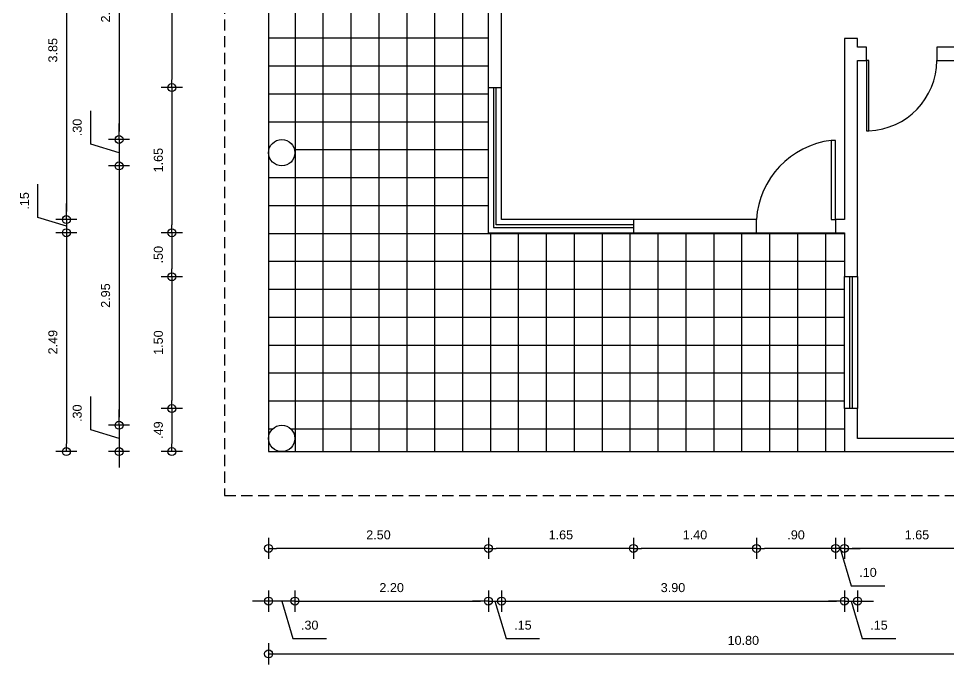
# Model space of a CAD drawing. Header units: millimetres. Extents: x -925 to 15138, y -9982 to 4708.
# Drawn here: x -925 to 9651, y -9982 to -2637 of the extents above; entities that cross this region are included whole.
import ezdxf

# ---------------------------------------------------------------- set-up
doc = ezdxf.new("R2010")
doc.units = ezdxf.units.MM
doc.header["$LTSCALE"] = 5
doc.linetypes.add('DASHEDX2', pattern=[38.1, 25.4, -12.7])
for name, color, linetype in [('coberta', 7, 'DASHEDX2'), ('coluna', 7, 'Continuous'), ('dimensoes', 7, 'Continuous'), ('janela baixa', 7, 'Continuous'), ('parede baixa', 7, 'Continuous'), ('paredes', 7, 'Continuous'), ('piso', 7, 'Continuous'), ('portas', 7, 'Continuous')]:
    doc.layers.add(name, color=color, linetype=linetype)
doc.styles.get("Standard").update_dxf_attribs({"font": 'Arial.ttf'})
doc.dimstyles.new('ISO-25', dxfattribs={"dimtxt": 102.5, "dimasz": 90.5, "dimexe": 120, "dimexo": 0.625, "dimgap": 100.625, "dimtad": 1, "dimlfac": 0.001, "dimzin": 4, "dimdsep": 46, "dimtxsty": 'Standard', "dimblk": 'ORIGIN', "dimblk1": 'ORIGIN', "dimblk2": 'ORIGIN', "dimcen": 2.5, "dimazin": 0, "dimtfac": 1, "dimtmove": 0, "dimatfit": 3, "dimldrblk": 'ORIGIN', "dimfxl": 120, "dimfxlon": 1, "dimarcsym": 0})

# ---------------------------------------------------------------- blocks, each defined once
blk = doc.blocks.new('_Origin')
at = {"color": 0, "linetype": 'ByBlock', "lineweight": -2}
blk.add_line((0, 0), (-1, 0), dxfattribs=at)
blk.add_circle((0, 0), 0.5, dxfattribs=at)
blk = doc.blocks.new('*D1')
at = {"layer": 'Defpoints', "color": 0, "transparency": 16777216}
for p in [(1918, -912), (12718, -3112), (12718, -9862)]:
    blk.add_point(p, dxfattribs=at)
at = {"layer": 'dimensoes', "color": 0, "lineweight": -2, "transparency": 16777216}
for p, q in [((1918, -9742), (1918, -9982)), ((12718, -9742), (12718, -9982)), ((2008, -9862), (12627, -9862))]:
    blk.add_line(p, q, dxfattribs=at)
at = {"layer": 'dimensoes', "color": 0, "lineweight": -2, "transparency": 16777216, "xscale": 90.5, "yscale": 90.5, "zscale": 90.5, "rotation": 180}
blk.add_blockref('_Origin', (1918, -9862), dxfattribs=at)
at = {"layer": 'dimensoes', "color": 0, "lineweight": -2, "transparency": 16777216, "xscale": 90.5, "yscale": 90.5, "zscale": 90.5}
blk.add_blockref('_Origin', (12718, -9862), dxfattribs=at)
at = {"layer": 'dimensoes', "color": 0, "transparency": 16777216, "insert": (7318, -9709), "char_height": 102.5, "attachment_point": 5}
blk.add_mtext('10.80', dxfattribs=at)
blk = doc.blocks.new('*D6')
at = {"layer": 'Defpoints', "color": 0, "transparency": 16777216}
for p in [(8468, -7562), (10118, -7562), (8468, -8662)]:
    blk.add_point(p, dxfattribs=at)
at = {"layer": 'dimensoes', "color": 0, "lineweight": -2, "transparency": 16777216}
for p, q in [((8468, -8542), (8468, -8782)), ((10118, -8542), (10118, -8782)), ((10027, -8662), (8558, -8662))]:
    blk.add_line(p, q, dxfattribs=at)
at = {"layer": 'dimensoes', "color": 0, "lineweight": -2, "transparency": 16777216, "xscale": 90.5, "yscale": 90.5, "zscale": 90.5, "rotation": 180}
blk.add_blockref('_Origin', (8468, -8662), dxfattribs=at)
at = {"layer": 'dimensoes', "color": 0, "lineweight": -2, "transparency": 16777216, "xscale": 90.5, "yscale": 90.5, "zscale": 90.5}
blk.add_blockref('_Origin', (10118, -8662), dxfattribs=at)
at = {"layer": 'dimensoes', "color": 0, "transparency": 16777216, "insert": (9293, -8509), "char_height": 102.5, "attachment_point": 5}
blk.add_mtext('1.65', dxfattribs=at)
blk = doc.blocks.new('*D7')
at = {"layer": 'Defpoints', "color": 0, "transparency": 16777216}
for p in [(8368, -5072), (8468, -7562), (8368, -8662)]:
    blk.add_point(p, dxfattribs=at)
at = {"layer": 'dimensoes', "color": 0, "lineweight": -2, "transparency": 16777216}
for p, q in [((8368, -8542), (8368, -8782)), ((8468, -8542), (8468, -8782)), ((8277, -8662), (8187, -8662)), ((8468, -8662), (8368, -8662)), ((8468, -8662), (8368, -8662)), ((8418, -8662), (8546, -9089)), ((8558, -8662), (8649, -8662)), ((8546, -9089), (8926, -9089))]:
    blk.add_line(p, q, dxfattribs=at)
at = {"layer": 'dimensoes', "color": 0, "lineweight": -2, "transparency": 16777216, "xscale": 90.5, "yscale": 90.5, "zscale": 90.5}
blk.add_blockref('_Origin', (8368, -8662), dxfattribs=at)
at = {"layer": 'dimensoes', "color": 0, "lineweight": -2, "transparency": 16777216, "xscale": 90.5, "yscale": 90.5, "zscale": 90.5, "rotation": 180}
blk.add_blockref('_Origin', (8468, -8662), dxfattribs=at)
at = {"layer": 'dimensoes', "color": 0, "transparency": 16777216, "insert": (8736, -8936), "char_height": 102.5, "attachment_point": 5}
blk.add_mtext('.10', dxfattribs=at)
blk = doc.blocks.new('*D8')
at = {"layer": 'Defpoints', "color": 0, "transparency": 16777216}
for p in [(7468, -5072), (8368, -5072), (7468, -8662)]:
    blk.add_point(p, dxfattribs=at)
at = {"layer": 'dimensoes', "color": 0, "lineweight": -2, "transparency": 16777216}
for p, q in [((7468, -8542), (7468, -8782)), ((8368, -8542), (8368, -8782)), ((8277, -8662), (7558, -8662))]:
    blk.add_line(p, q, dxfattribs=at)
at = {"layer": 'dimensoes', "color": 0, "lineweight": -2, "transparency": 16777216, "xscale": 90.5, "yscale": 90.5, "zscale": 90.5, "rotation": 180}
blk.add_blockref('_Origin', (7468, -8662), dxfattribs=at)
at = {"layer": 'dimensoes', "color": 0, "lineweight": -2, "transparency": 16777216, "xscale": 90.5, "yscale": 90.5, "zscale": 90.5}
blk.add_blockref('_Origin', (8368, -8662), dxfattribs=at)
at = {"layer": 'dimensoes', "color": 0, "transparency": 16777216, "insert": (7918, -8509), "char_height": 102.5, "attachment_point": 5}
blk.add_mtext('.90', dxfattribs=at)
blk = doc.blocks.new('*D9')
at = {"layer": 'Defpoints', "color": 0, "transparency": 16777216}
for p in [(6068, -5072), (7468, -5072), (6068, -8662)]:
    blk.add_point(p, dxfattribs=at)
at = {"layer": 'dimensoes', "color": 0, "lineweight": -2, "transparency": 16777216}
for p, q in [((6068, -8542), (6068, -8782)), ((7468, -8542), (7468, -8782)), ((7377, -8662), (6158, -8662))]:
    blk.add_line(p, q, dxfattribs=at)
at = {"layer": 'dimensoes', "color": 0, "lineweight": -2, "transparency": 16777216, "xscale": 90.5, "yscale": 90.5, "zscale": 90.5, "rotation": 180}
blk.add_blockref('_Origin', (6068, -8662), dxfattribs=at)
at = {"layer": 'dimensoes', "color": 0, "lineweight": -2, "transparency": 16777216, "xscale": 90.5, "yscale": 90.5, "zscale": 90.5}
blk.add_blockref('_Origin', (7468, -8662), dxfattribs=at)
at = {"layer": 'dimensoes', "color": 0, "transparency": 16777216, "insert": (6768, -8509), "char_height": 102.5, "attachment_point": 5}
blk.add_mtext('1.40', dxfattribs=at)
blk = doc.blocks.new('*D10')
at = {"layer": 'Defpoints', "color": 0, "transparency": 16777216}
for p in [(4418, -5072), (6068, -5072), (4418, -8662)]:
    blk.add_point(p, dxfattribs=at)
at = {"layer": 'dimensoes', "color": 0, "lineweight": -2, "transparency": 16777216}
for p, q in [((4418, -8542), (4418, -8782)), ((6068, -8542), (6068, -8782)), ((5977, -8662), (4508, -8662))]:
    blk.add_line(p, q, dxfattribs=at)
at = {"layer": 'dimensoes', "color": 0, "lineweight": -2, "transparency": 16777216, "xscale": 90.5, "yscale": 90.5, "zscale": 90.5, "rotation": 180}
blk.add_blockref('_Origin', (4418, -8662), dxfattribs=at)
at = {"layer": 'dimensoes', "color": 0, "lineweight": -2, "transparency": 16777216, "xscale": 90.5, "yscale": 90.5, "zscale": 90.5}
blk.add_blockref('_Origin', (6068, -8662), dxfattribs=at)
at = {"layer": 'dimensoes', "color": 0, "transparency": 16777216, "insert": (5243, -8509), "char_height": 102.5, "attachment_point": 5}
blk.add_mtext('1.65', dxfattribs=at)
blk = doc.blocks.new('*D11')
at = {"layer": 'Defpoints', "color": 0, "transparency": 16777216}
for p in [(1918, -912), (4418, -5072), (1918, -8662)]:
    blk.add_point(p, dxfattribs=at)
at = {"layer": 'dimensoes', "color": 0, "lineweight": -2, "transparency": 16777216}
for p, q in [((1918, -8542), (1918, -8782)), ((4418, -8542), (4418, -8782)), ((4327, -8662), (2008, -8662))]:
    blk.add_line(p, q, dxfattribs=at)
at = {"layer": 'dimensoes', "color": 0, "lineweight": -2, "transparency": 16777216, "xscale": 90.5, "yscale": 90.5, "zscale": 90.5, "rotation": 180}
blk.add_blockref('_Origin', (1918, -8662), dxfattribs=at)
at = {"layer": 'dimensoes', "color": 0, "lineweight": -2, "transparency": 16777216, "xscale": 90.5, "yscale": 90.5, "zscale": 90.5}
blk.add_blockref('_Origin', (4418, -8662), dxfattribs=at)
at = {"layer": 'dimensoes', "color": 0, "transparency": 16777216, "insert": (3168, -8509), "char_height": 102.5, "attachment_point": 5}
blk.add_mtext('2.50', dxfattribs=at)
blk = doc.blocks.new('*D13')
at = {"layer": 'Defpoints', "color": 0, "transparency": 16777216}
for p in [(4568, -3712), (8468, -7562), (8468, -9262)]:
    blk.add_point(p, dxfattribs=at)
at = {"layer": 'dimensoes', "color": 0, "lineweight": -2, "transparency": 16777216}
for p, q in [((4568, -9142), (4568, -9382)), ((8468, -9142), (8468, -9382)), ((4658, -9262), (8377, -9262))]:
    blk.add_line(p, q, dxfattribs=at)
at = {"layer": 'dimensoes', "color": 0, "lineweight": -2, "transparency": 16777216, "xscale": 90.5, "yscale": 90.5, "zscale": 90.5, "rotation": 180}
blk.add_blockref('_Origin', (4568, -9262), dxfattribs=at)
at = {"layer": 'dimensoes', "color": 0, "lineweight": -2, "transparency": 16777216, "xscale": 90.5, "yscale": 90.5, "zscale": 90.5}
blk.add_blockref('_Origin', (8468, -9262), dxfattribs=at)
at = {"layer": 'dimensoes', "color": 0, "transparency": 16777216, "insert": (6518, -9109), "char_height": 102.5, "attachment_point": 5}
blk.add_mtext('3.90', dxfattribs=at)
blk = doc.blocks.new('*D14')
at = {"layer": 'Defpoints', "color": 0, "transparency": 16777216}
for p in [(8618, -7412), (8468, -7562), (8618, -9262)]:
    blk.add_point(p, dxfattribs=at)
at = {"layer": 'dimensoes', "color": 0, "lineweight": -2, "transparency": 16777216}
for p, q in [((8468, -9142), (8468, -9382)), ((8618, -9142), (8618, -9382)), ((8377, -9262), (8287, -9262)), ((8468, -9262), (8618, -9262)), ((8468, -9262), (8618, -9262)), ((8543, -9262), (8671, -9689)), ((8708, -9262), (8799, -9262)), ((8671, -9689), (9051, -9689))]:
    blk.add_line(p, q, dxfattribs=at)
at = {"layer": 'dimensoes', "color": 0, "lineweight": -2, "transparency": 16777216, "xscale": 90.5, "yscale": 90.5, "zscale": 90.5}
blk.add_blockref('_Origin', (8468, -9262), dxfattribs=at)
at = {"layer": 'dimensoes', "color": 0, "lineweight": -2, "transparency": 16777216, "xscale": 90.5, "yscale": 90.5, "zscale": 90.5, "rotation": 180}
blk.add_blockref('_Origin', (8618, -9262), dxfattribs=at)
at = {"layer": 'dimensoes', "color": 0, "transparency": 16777216, "insert": (8861, -9536), "char_height": 102.5, "attachment_point": 5}
blk.add_mtext('.15', dxfattribs=at)
blk = doc.blocks.new('*D55')
at = {"layer": 'Defpoints', "color": 0, "transparency": 16777216}
for p in [(1918, -1072), (818, -3422), (4418, -3422)]:
    blk.add_point(p, dxfattribs=at)
at = {"layer": 'dimensoes', "color": 0, "lineweight": -2, "transparency": 16777216}
for p, q in [((938, -1072), (698, -1072)), ((818, -1162), (818, -3331)), ((938, -3422), (698, -3422))]:
    blk.add_line(p, q, dxfattribs=at)
at = {"layer": 'dimensoes', "color": 0, "lineweight": -2, "transparency": 16777216, "xscale": 90.5, "yscale": 90.5, "zscale": 90.5}
for p, rotation in [((818, -1072), 90), ((818, -3422), 270)]:
    blk.add_blockref('_Origin', p, dxfattribs=dict(at, rotation=rotation))
at = {"layer": 'dimensoes', "color": 0, "transparency": 16777216, "insert": (665, -2247), "char_height": 102.5, "attachment_point": 5, "rotation": 90}
blk.add_mtext('2.35', dxfattribs=at)
blk = doc.blocks.new('*D56')
at = {"layer": 'Defpoints', "color": 0, "transparency": 16777216}
for p in [(4418, -3422), (818, -5072), (4418, -5072)]:
    blk.add_point(p, dxfattribs=at)
at = {"layer": 'dimensoes', "color": 0, "lineweight": -2, "transparency": 16777216}
for p, q in [((938, -3422), (698, -3422)), ((818, -3512), (818, -4981)), ((938, -5072), (698, -5072))]:
    blk.add_line(p, q, dxfattribs=at)
at = {"layer": 'dimensoes', "color": 0, "lineweight": -2, "transparency": 16777216, "xscale": 90.5, "yscale": 90.5, "zscale": 90.5}
for p, rotation in [((818, -3422), 90), ((818, -5072), 270)]:
    blk.add_blockref('_Origin', p, dxfattribs=dict(at, rotation=rotation))
at = {"layer": 'dimensoes', "color": 0, "transparency": 16777216, "insert": (665, -4247), "char_height": 102.5, "attachment_point": 5, "rotation": 90}
blk.add_mtext('1.65', dxfattribs=at)
blk = doc.blocks.new('*D59')
at = {"layer": 'Defpoints', "color": 0, "transparency": 16777216}
for p in [(8468, -5572), (818, -7072), (8468, -7072)]:
    blk.add_point(p, dxfattribs=at)
at = {"layer": 'dimensoes', "color": 0, "lineweight": -2, "transparency": 16777216}
for p, q in [((938, -5572), (698, -5572)), ((818, -5662), (818, -6981)), ((938, -7072), (698, -7072))]:
    blk.add_line(p, q, dxfattribs=at)
at = {"layer": 'dimensoes', "color": 0, "lineweight": -2, "transparency": 16777216, "xscale": 90.5, "yscale": 90.5, "zscale": 90.5}
for p, rotation in [((818, -5572), 90), ((818, -7072), 270)]:
    blk.add_blockref('_Origin', p, dxfattribs=dict(at, rotation=rotation))
at = {"layer": 'dimensoes', "color": 0, "transparency": 16777216, "insert": (665, -6322), "char_height": 102.5, "attachment_point": 5, "rotation": 90}
blk.add_mtext('1.50', dxfattribs=at)
blk = doc.blocks.new('*D60')
at = {"layer": 'Defpoints', "color": 0, "transparency": 16777216}
for p in [(8468, -7072), (818, -7562), (8468, -7562)]:
    blk.add_point(p, dxfattribs=at)
at = {"layer": 'dimensoes', "color": 0, "lineweight": -2, "transparency": 16777216}
for p, q in [((938, -7072), (698, -7072)), ((818, -7162), (818, -7471)), ((938, -7562), (698, -7562))]:
    blk.add_line(p, q, dxfattribs=at)
at = {"layer": 'dimensoes', "color": 0, "lineweight": -2, "transparency": 16777216, "xscale": 90.5, "yscale": 90.5, "zscale": 90.5}
for p, rotation in [((818, -7072), 90), ((818, -7562), 270)]:
    blk.add_blockref('_Origin', p, dxfattribs=dict(at, rotation=rotation))
at = {"layer": 'dimensoes', "color": 0, "transparency": 16777216, "insert": (665, -7317), "char_height": 102.5, "attachment_point": 5, "rotation": 90}
blk.add_mtext('.49', dxfattribs=at)
blk = doc.blocks.new('*D61')
at = {"layer": 'Defpoints', "color": 0, "transparency": 16777216}
for p in [(4418, -5072), (818, -5572), (8468, -5572)]:
    blk.add_point(p, dxfattribs=at)
at = {"layer": 'dimensoes', "color": 0, "lineweight": -2, "transparency": 16777216}
for p, q in [((938, -5072), (698, -5072)), ((818, -5162), (818, -5481)), ((938, -5572), (698, -5572))]:
    blk.add_line(p, q, dxfattribs=at)
at = {"layer": 'dimensoes', "color": 0, "lineweight": -2, "transparency": 16777216, "xscale": 90.5, "yscale": 90.5, "zscale": 90.5}
for p, rotation in [((818, -5072), 90), ((818, -5572), 270)]:
    blk.add_blockref('_Origin', p, dxfattribs=dict(at, rotation=rotation))
at = {"layer": 'dimensoes', "color": 0, "transparency": 16777216, "insert": (665, -5322), "char_height": 102.5, "attachment_point": 5, "rotation": 90}
blk.add_mtext('.50', dxfattribs=at)
blk = doc.blocks.new('*D73')
at = {"layer": 'Defpoints', "color": 0, "transparency": 16777216}
for p in [(1918, -1072), (-382, -4922), (4568, -4922)]:
    blk.add_point(p, dxfattribs=at)
at = {"layer": 'dimensoes', "color": 0, "lineweight": -2, "transparency": 16777216}
for p, q in [((-262, -1072), (-502, -1072)), ((-382, -1162), (-382, -4831)), ((-262, -4922), (-502, -4922))]:
    blk.add_line(p, q, dxfattribs=at)
at = {"layer": 'dimensoes', "color": 0, "lineweight": -2, "transparency": 16777216, "xscale": 90.5, "yscale": 90.5, "zscale": 90.5}
for p, rotation in [((-382, -1072), 90), ((-382, -4922), 270)]:
    blk.add_blockref('_Origin', p, dxfattribs=dict(at, rotation=rotation))
at = {"layer": 'dimensoes', "color": 0, "transparency": 16777216, "insert": (-535, -2997), "char_height": 102.5, "attachment_point": 5, "rotation": 90}
blk.add_mtext('3.85', dxfattribs=at)
blk = doc.blocks.new('*D74')
at = {"layer": 'Defpoints', "color": 0, "transparency": 16777216}
for p in [(4568, -4922), (-382, -5072), (4418, -5072)]:
    blk.add_point(p, dxfattribs=at)
at = {"layer": 'dimensoes', "color": 0, "lineweight": -2, "transparency": 16777216}
for p, q in [((-705, -4900), (-705, -4520)), ((-382, -4831), (-382, -4741)), ((-382, -4997), (-705, -4900)), ((-262, -4922), (-502, -4922)), ((-382, -4922), (-382, -5072)), ((-382, -4922), (-382, -5072)), ((-262, -5072), (-502, -5072)), ((-382, -5162), (-382, -5253))]:
    blk.add_line(p, q, dxfattribs=at)
at = {"layer": 'dimensoes', "color": 0, "lineweight": -2, "transparency": 16777216, "xscale": 90.5, "yscale": 90.5, "zscale": 90.5}
for p, rotation in [((-382, -4922), 270), ((-382, -5072), 90)]:
    blk.add_blockref('_Origin', p, dxfattribs=dict(at, rotation=rotation))
at = {"layer": 'dimensoes', "color": 0, "transparency": 16777216, "insert": (-858, -4710), "char_height": 102.5, "attachment_point": 5, "rotation": 90}
blk.add_mtext('.15', dxfattribs=at)
blk = doc.blocks.new('*D75')
at = {"layer": 'Defpoints', "color": 0, "transparency": 16777216}
for p in [(4418, -5072), (-382, -7562), (8468, -7562)]:
    blk.add_point(p, dxfattribs=at)
at = {"layer": 'dimensoes', "color": 0, "lineweight": -2, "transparency": 16777216}
for p, q in [((-262, -5072), (-502, -5072)), ((-382, -5162), (-382, -7471)), ((-262, -7562), (-502, -7562))]:
    blk.add_line(p, q, dxfattribs=at)
at = {"layer": 'dimensoes', "color": 0, "lineweight": -2, "transparency": 16777216, "xscale": 90.5, "yscale": 90.5, "zscale": 90.5}
for p, rotation in [((-382, -5072), 90), ((-382, -7562), 270)]:
    blk.add_blockref('_Origin', p, dxfattribs=dict(at, rotation=rotation))
at = {"layer": 'dimensoes', "color": 0, "transparency": 16777216, "insert": (-535, -6317), "char_height": 102.5, "attachment_point": 5, "rotation": 90}
blk.add_mtext('2.49', dxfattribs=at)
blk = doc.blocks.new('*D77')
at = {"layer": 'coluna', "color": 0, "lineweight": -2, "transparency": 16777216}
for p, q in [((338, -1072), (98, -1072)), ((218, -1162), (218, -3921)), ((338, -4012), (98, -4012))]:
    blk.add_line(p, q, dxfattribs=at)
at = {"layer": 'Defpoints', "color": 0, "transparency": 16777216}
for p in [(1918, -1072), (218, -4012), (2068, -4012)]:
    blk.add_point(p, dxfattribs=at)
at = {"layer": 'coluna', "color": 0, "lineweight": -2, "transparency": 16777216, "xscale": 90.5, "yscale": 90.5, "zscale": 90.5}
for p, rotation in [((218, -1072), 90), ((218, -4012), 270)]:
    blk.add_blockref('_Origin', p, dxfattribs=dict(at, rotation=rotation))
at = {"layer": 'coluna', "color": 0, "transparency": 16777216, "insert": (65, -2542), "char_height": 102.5, "attachment_point": 5, "rotation": 90}
blk.add_mtext('2.94', dxfattribs=at)
blk = doc.blocks.new('*D78')
at = {"layer": 'coluna', "color": 0, "lineweight": -2, "transparency": 16777216}
for p, q in [((-105, -4065), (-105, -3685)), ((218, -3921), (218, -3831)), ((338, -4012), (98, -4012)), ((218, -4012), (218, -4312)), ((218, -4012), (218, -4312)), ((218, -4162), (-105, -4065)), ((338, -4312), (98, -4312)), ((218, -4402), (218, -4493))]:
    blk.add_line(p, q, dxfattribs=at)
at = {"layer": 'Defpoints', "color": 0, "transparency": 16777216}
for p in [(2068, -4012), (218, -4312), (2068, -4312)]:
    blk.add_point(p, dxfattribs=at)
at = {"layer": 'coluna', "color": 0, "lineweight": -2, "transparency": 16777216, "xscale": 90.5, "yscale": 90.5, "zscale": 90.5}
for p, rotation in [((218, -4012), 270), ((218, -4312), 90)]:
    blk.add_blockref('_Origin', p, dxfattribs=dict(at, rotation=rotation))
at = {"layer": 'coluna', "color": 0, "transparency": 16777216, "insert": (-258, -3875), "char_height": 102.5, "attachment_point": 5, "rotation": 90}
blk.add_mtext('.30', dxfattribs=at)
blk = doc.blocks.new('*D79')
at = {"layer": 'coluna', "color": 0, "lineweight": -2, "transparency": 16777216}
for p, q in [((338, -4312), (98, -4312)), ((218, -4402), (218, -7171)), ((338, -7262), (98, -7262))]:
    blk.add_line(p, q, dxfattribs=at)
at = {"layer": 'Defpoints', "color": 0, "transparency": 16777216}
for p in [(2068, -4312), (218, -7262), (2068, -7262)]:
    blk.add_point(p, dxfattribs=at)
at = {"layer": 'coluna', "color": 0, "lineweight": -2, "transparency": 16777216, "xscale": 90.5, "yscale": 90.5, "zscale": 90.5}
for p, rotation in [((218, -4312), 90), ((218, -7262), 270)]:
    blk.add_blockref('_Origin', p, dxfattribs=dict(at, rotation=rotation))
at = {"layer": 'coluna', "color": 0, "transparency": 16777216, "insert": (65, -5787), "char_height": 102.5, "attachment_point": 5, "rotation": 90}
blk.add_mtext('2.95', dxfattribs=at)
blk = doc.blocks.new('*D80')
at = {"layer": 'coluna', "color": 0, "lineweight": -2, "transparency": 16777216}
for p, q in [((-105, -7315), (-105, -6935)), ((218, -7171), (218, -7081)), ((338, -7262), (98, -7262)), ((218, -7262), (218, -7562)), ((218, -7262), (218, -7562)), ((218, -7412), (-105, -7315)), ((338, -7562), (98, -7562)), ((218, -7652), (218, -7743))]:
    blk.add_line(p, q, dxfattribs=at)
at = {"layer": 'Defpoints', "color": 0, "transparency": 16777216}
for p in [(2068, -7262), (218, -7562), (2068, -7562)]:
    blk.add_point(p, dxfattribs=at)
at = {"layer": 'coluna', "color": 0, "lineweight": -2, "transparency": 16777216, "xscale": 90.5, "yscale": 90.5, "zscale": 90.5}
for p, rotation in [((218, -7262), 270), ((218, -7562), 90)]:
    blk.add_blockref('_Origin', p, dxfattribs=dict(at, rotation=rotation))
at = {"layer": 'coluna', "color": 0, "transparency": 16777216, "insert": (-258, -7125), "char_height": 102.5, "attachment_point": 5, "rotation": 90}
blk.add_mtext('.30', dxfattribs=at)
blk = doc.blocks.new('*D81')
at = {"layer": 'coluna', "color": 0, "lineweight": -2, "transparency": 16777216}
for p, q in [((2218, -9142), (2218, -9382)), ((4418, -9142), (4418, -9382)), ((2308, -9262), (4327, -9262))]:
    blk.add_line(p, q, dxfattribs=at)
at = {"layer": 'Defpoints', "color": 0, "transparency": 16777216}
for p in [(4418, -5072), (2218, -7412), (4418, -9262)]:
    blk.add_point(p, dxfattribs=at)
at = {"layer": 'coluna', "color": 0, "lineweight": -2, "transparency": 16777216, "xscale": 90.5, "yscale": 90.5, "zscale": 90.5, "rotation": 180}
blk.add_blockref('_Origin', (2218, -9262), dxfattribs=at)
at = {"layer": 'coluna', "color": 0, "lineweight": -2, "transparency": 16777216, "xscale": 90.5, "yscale": 90.5, "zscale": 90.5}
blk.add_blockref('_Origin', (4418, -9262), dxfattribs=at)
at = {"layer": 'coluna', "color": 0, "transparency": 16777216, "insert": (3318, -9109), "char_height": 102.5, "attachment_point": 5}
blk.add_mtext('2.20', dxfattribs=at)
blk = doc.blocks.new('*D82')
at = {"layer": 'coluna', "color": 0, "lineweight": -2, "transparency": 16777216}
for p, q in [((4418, -9142), (4418, -9382)), ((4568, -9142), (4568, -9382)), ((4327, -9262), (4237, -9262)), ((4418, -9262), (4568, -9262)), ((4418, -9262), (4568, -9262)), ((4493, -9262), (4621, -9689)), ((4658, -9262), (4749, -9262)), ((4621, -9689), (5001, -9689))]:
    blk.add_line(p, q, dxfattribs=at)
at = {"layer": 'Defpoints', "color": 0, "transparency": 16777216}
for p in [(4568, -3422), (4418, -5072), (4568, -9262)]:
    blk.add_point(p, dxfattribs=at)
at = {"layer": 'coluna', "color": 0, "lineweight": -2, "transparency": 16777216, "xscale": 90.5, "yscale": 90.5, "zscale": 90.5}
blk.add_blockref('_Origin', (4418, -9262), dxfattribs=at)
at = {"layer": 'coluna', "color": 0, "lineweight": -2, "transparency": 16777216, "xscale": 90.5, "yscale": 90.5, "zscale": 90.5, "rotation": 180}
blk.add_blockref('_Origin', (4568, -9262), dxfattribs=at)
at = {"layer": 'coluna', "color": 0, "transparency": 16777216, "insert": (4811, -9536), "char_height": 102.5, "attachment_point": 5}
blk.add_mtext('.15', dxfattribs=at)
blk = doc.blocks.new('*D83')
at = {"layer": 'coluna', "color": 0, "lineweight": -2, "transparency": 16777216}
for p, q in [((1918, -9142), (1918, -9382)), ((2218, -9142), (2218, -9382)), ((1827, -9262), (1737, -9262)), ((2218, -9262), (1918, -9262)), ((2218, -9262), (1918, -9262)), ((2068, -9262), (2196, -9689)), ((2308, -9262), (2399, -9262)), ((2196, -9689), (2576, -9689))]:
    blk.add_line(p, q, dxfattribs=at)
at = {"layer": 'Defpoints', "color": 0, "transparency": 16777216}
for p in [(1918, -7412), (2218, -7412), (1918, -9262)]:
    blk.add_point(p, dxfattribs=at)
at = {"layer": 'coluna', "color": 0, "lineweight": -2, "transparency": 16777216, "xscale": 90.5, "yscale": 90.5, "zscale": 90.5}
blk.add_blockref('_Origin', (1918, -9262), dxfattribs=at)
at = {"layer": 'coluna', "color": 0, "lineweight": -2, "transparency": 16777216, "xscale": 90.5, "yscale": 90.5, "zscale": 90.5, "rotation": 180}
blk.add_blockref('_Origin', (2218, -9262), dxfattribs=at)
at = {"layer": 'coluna', "color": 0, "transparency": 16777216, "insert": (2386, -9536), "char_height": 102.5, "attachment_point": 5}
blk.add_mtext('.30', dxfattribs=at)

msp = doc.modelspace()

# ---------------------------------------------------------------- hatches: boundary and pattern name
at = {"layer": 'piso'}
h = msp.add_hatch(dxfattribs=at)
h.set_pattern_fill('NET', color=256, scale=100)
h.paths.add_polyline_path([(4417.612, -5071.767), (4417.612, -3711.767), (4417.612, -1071.767), (1917.612, -1071.767), (1917.612, -7561.767), (8467.612, -7561.767), (8467.612, -5071.767), (8367.612, -5071.767), (7467.612, -5071.767), (6067.612, -5071.767)])
edge = h.paths.add_edge_path(flags=16)
edge.add_arc((2067.612, -4161.767), 150, 0, 360)
edge = h.paths.add_edge_path(flags=16)
edge.add_arc((2067.612, -7411.767), 150, 0, 360)

# ---------------------------------------------------------------- linework, layer by layer
at = {"layer": 'coberta'}
msp.add_lwpolyline([(1417.612, 2688.233), (1417.612, -8061.767), (12267.612, -8061.767), (12267.612, -3611.767), (13217.612, -3611.767), (13217.612, -811.767), (12267.612, -811.767), (12267.612, 2688.233)], close=True, dxfattribs=at)
at = {"layer": 'coluna'}
for centre in [(2067.612, -4161.767), (2067.612, -7411.767)]:
    msp.add_circle(centre, 150, dxfattribs=at)
at = {"layer": 'janela baixa'}
for p, q in [((8527.612, -5571.767), (8527.612, -7071.767)), ((8557.612, -5571.767), (8557.612, -7071.767))]:
    msp.add_line(p, q, dxfattribs=at)
for points in [[(4477.612, -3421.767), (4477.612, -5011.767), (6067.612, -5011.767)], [(6067.612, -4981.767), (4507.612, -4981.767), (4507.612, -3421.767)]]:
    msp.add_lwpolyline(points, dxfattribs=at)
at = {"layer": 'parede baixa'}
for p, q in [((8467.612, -7071.767), (8467.612, -5571.767)), ((8617.612, -5571.767), (8617.612, -7071.767))]:
    msp.add_line(p, q, dxfattribs=at)
for points in [[(4417.612, -3421.767), (4417.612, -5071.767), (6067.612, -5071.767)], [(6067.612, -4921.767), (4567.612, -4921.767), (4567.612, -3421.767)]]:
    msp.add_lwpolyline(points, dxfattribs=at)
at = {"layer": 'paredes', "lineweight": 30}
for points in [[(4417.612, -1071.767), (4417.612, -3421.767), (4567.612, -3421.767), (4567.612, -1061.767)], [(9717.612, -2961.767), (9517.612, -2961.767), (9517.612, -3111.767), (11617.612, -3111.767)]]:
    msp.add_lwpolyline(points, dxfattribs=at)
for points in [[(8467.612, -2861.767), (8467.612, -4921.767), (8367.612, -4921.767), (8367.612, -5071.767), (8467.612, -5071.767), (8467.612, -5571.767), (8617.612, -5571.767), (8617.612, -5411.767), (8617.612, -3111.767), (8717.612, -3111.767), (8717.612, -2961.767), (8617.612, -2961.767), (8617.612, -2861.767)], [(7467.612, -4921.767), (6067.612, -4921.767), (6067.612, -5071.767), (7467.612, -5071.767)], [(8467.612, -7071.767), (8467.612, -7561.767), (10117.612, -7561.767), (10117.612, -7411.767), (8617.612, -7411.767), (8617.612, -7071.767)]]:
    msp.add_lwpolyline(points, close=True, dxfattribs=at)
at = {"layer": 'piso'}
for p, q in [((1917.612, -911.767), (1917.612, -7561.767)), ((7467.612, -5071.767), (8367.612, -5071.767)), ((1917.612, -7561.767), (8467.612, -7561.767))]:
    msp.add_line(p, q, dxfattribs=at)
at = {"layer": 'portas'}
for points in [[(8717.612, -3111.767), (8717.612, -3911.767), (8747.612, -3911.767), (8747.612, -3111.767)], [(8367.612, -4921.767), (8367.612, -4021.767), (8317.612, -4021.767), (8317.612, -4921.767), (8367.612, -4921.767)]]:
    msp.add_lwpolyline(points, close=True, dxfattribs=at)
for centre, radius, start, end in [((8717.612, -3111.767), 800.562, 272.1475854, 360), ((8434.805, -4983.838), 969.183, 96.945181, 176.3279731)]:
    msp.add_arc(centre, radius, start, end, dxfattribs=at)

# ---------------------------------------------------------------- dimensions: what is measured, and where the dimension line sits
at = {"layer": 'coluna'}
for base, p1, p2, picture, middle in [((217.612, -4011.767), (1917.612, -1071.767), (2067.612, -4011.767), '*D77', (65.038, -2541.767)), ((217.612, -4311.767), (2067.612, -4011.767), (2067.612, -4311.767), '*D78', (-257.849, -3964.276)), ((217.612, -7261.767), (2067.612, -4311.767), (2067.612, -7261.767), '*D79', (65.038, -5786.767)), ((217.612, -7561.767), (2067.612, -7261.767), (2067.612, -7561.767), '*D80', (-257.849, -7214.276))]:
    dim = msp.add_linear_dim(base=base, p1=p1, p2=p2, angle=90, dimstyle='ISO-25', override={"dimtmove": 1}, dxfattribs=at)
    dim.commit()
    dim.dimension.update_dxf_attribs({"geometry": picture, "text_midpoint": middle})
for base, p1, p2, picture, middle in [((4567.612, -9261.767), (4417.612, -5071.767), (4567.612, -3421.767), '*D82', (4721.273, -9535.978)), ((1917.612, -9261.767), (2217.612, -7411.767), (1917.612, -7411.767), '*D83', (2296.273, -9535.978))]:
    dim = msp.add_linear_dim(base=base, p1=p1, p2=p2, dimstyle='ISO-25', override={"dimtmove": 1}, dxfattribs=at)
    dim.commit()
    dim.dimension.update_dxf_attribs({"geometry": picture, "text_midpoint": middle})
dim = msp.add_linear_dim(base=(4417.612, -9261.767), p1=(2217.612, -7411.767), p2=(4417.612, -5071.767), dimstyle='ISO-25', dxfattribs=at)
dim.commit()
dim.dimension.update_dxf_attribs({"geometry": '*D81', "text_midpoint": (3317.612, -9109.193)})
at = {"layer": 'dimensoes'}
dim = msp.add_linear_dim(base=(12717.612, -9861.767), p1=(1917.612, -911.767), p2=(12717.612, -3111.767), dimstyle='ISO-25', dxfattribs=at)
dim.commit()
dim.dimension.update_dxf_attribs({"geometry": '*D1', "text_midpoint": (7317.612, -9709.193)})
for base, p1, p2, picture, middle in [((1917.612, -8661.767), (4417.612, -5071.767), (1917.612, -911.767), '*D11', (3167.612, -8509.193)), ((8467.612, -9261.767), (4567.612, -3711.767), (8467.612, -7561.767), '*D13', (6517.612, -9109.193)), ((4417.612, -8661.767), (6067.612, -5071.767), (4417.612, -5071.767), '*D10', (5242.612, -8509.193)), ((6067.612, -8661.767), (7467.612, -5071.767), (6067.612, -5071.767), '*D9', (6767.612, -8509.193)), ((7467.612, -8661.767), (8367.612, -5071.767), (7467.612, -5071.767), '*D8', (7917.612, -8509.193)), ((8367.612, -8661.767), (8467.612, -7561.767), (8367.612, -5071.767), '*D7', (8646.273, -8935.978)), ((8617.612, -9261.767), (8467.612, -7561.767), (8617.612, -7411.767), '*D14', (8771.273, -9535.978)), ((8467.612, -8661.767), (10117.612, -7561.767), (8467.612, -7561.767), '*D6', (9292.612, -8509.193))]:
    dim = msp.add_linear_dim(base=base, p1=p1, p2=p2, dimstyle='ISO-25', override={"dimtmove": 1}, dxfattribs=at)
    dim.commit()
    dim.dimension.update_dxf_attribs({"geometry": picture, "text_midpoint": middle})
for base, p1, p2, picture, middle in [((-382.388, -4921.767), (1917.612, -1071.767), (4567.612, -4921.767), '*D73', (-534.962, -2996.767)), ((817.612, -3421.767), (1917.612, -1071.767), (4417.612, -3421.767), '*D55', (665.038, -2246.767)), ((817.612, -5071.767), (4417.612, -3421.767), (4417.612, -5071.767), '*D56', (665.038, -4246.767)), ((-382.388, -5071.767), (4567.612, -4921.767), (4417.612, -5071.767), '*D74', (-857.849, -4799.276)), ((-382.388, -7561.767), (4417.612, -5071.767), (8467.612, -7561.767), '*D75', (-534.962, -6316.767)), ((817.612, -5571.767), (4417.612, -5071.767), (8467.612, -5571.767), '*D61', (665.038, -5321.767)), ((817.612, -7071.767), (8467.612, -5571.767), (8467.612, -7071.767), '*D59', (665.038, -6321.767)), ((817.612, -7561.767), (8467.612, -7071.767), (8467.612, -7561.767), '*D60', (665.038, -7316.767))]:
    dim = msp.add_linear_dim(base=base, p1=p1, p2=p2, angle=90, dimstyle='ISO-25', override={"dimtmove": 1}, dxfattribs=at)
    dim.commit()
    dim.dimension.update_dxf_attribs({"geometry": picture, "text_midpoint": middle})

doc.saveas('drawing.dxf')
